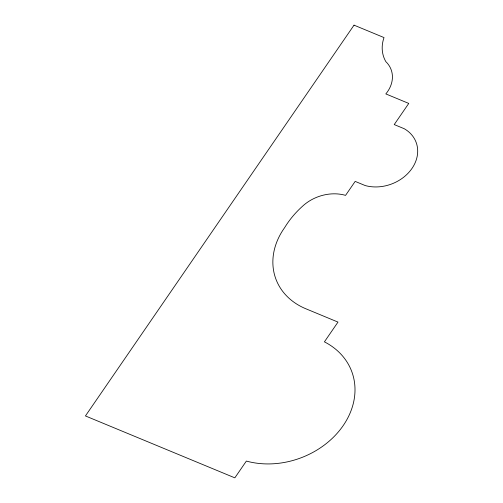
<?xml version="1.0" encoding="UTF-8"?>
<svg xmlns="http://www.w3.org/2000/svg" width="503" height="503" viewBox="0 0 503 503"><rect width="100%" height="100%" fill="white"/><g stroke="black" fill="none" stroke-linecap="round" stroke-linejoin="round"><path stroke-width="0.75" d="M354.03 25.15L85.435 415.937L234.838 477.85L246.369 461.069A77.94 62.976 -20.7 0 0 344.14 424.186A77.94 62.976 -20.7 0 0 324.41 341.851L337.991 322.09L305.195 308.496A72.526 58.6 -20.7 0 1 284.629 227.652A92.772 74.96 -20.7 0 1 304.108 204.834A39.096 31.588 -20.7 0 1 345.567 195.365L355.168 181.401L365.203 185.557A37.637 30.406 -20.7 0 0 411.988 168.436A37.637 30.406 -20.7 0 0 404.261 128.73L394.226 124.574L408.763 103.423L385.82 93.916A31.639 25.565 -20.7 0 0 385.87 61.68A41.164 33.261 -20.7 0 1 384.015 37.574L354.03 25.15"/></g></svg>
